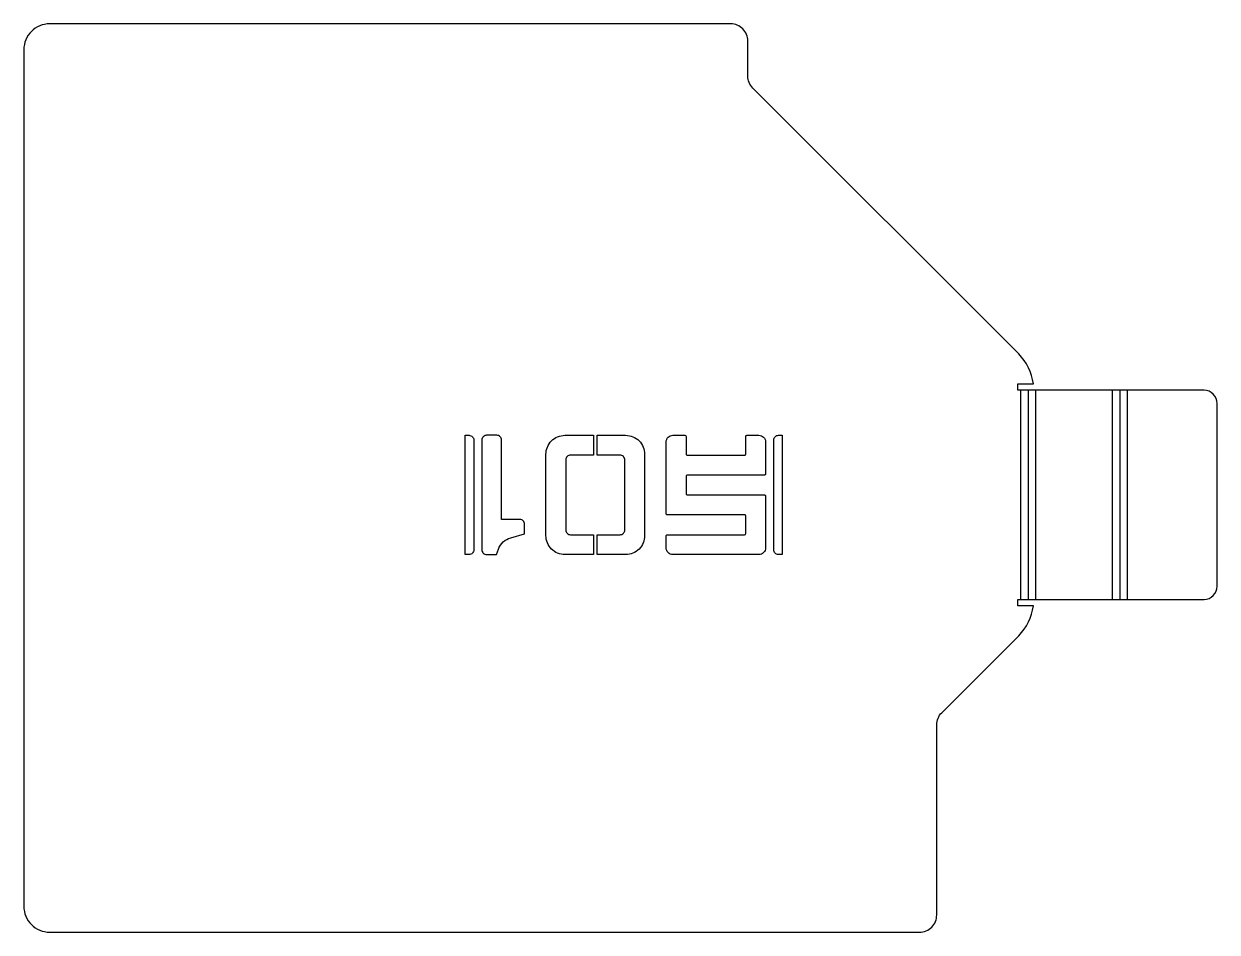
# Model space of a CAD drawing. Header units: inches. Extents: x -0.8 to 34.1, y 0 to 26.5.
import ezdxf

# ---------------------------------------------------------------- set-up
doc = ezdxf.new("R2010")
doc.units = ezdxf.units.IN

msp = doc.modelspace()

# ---------------------------------------------------------------- linework, layer by layer
at = {"layer": 'BEND'}
for p, q in [((28.541, 15.804), (28.541, 9.705)), ((31.216, 15.804), (31.216, 9.705))]:
    msp.add_line(p, q, dxfattribs=at)
at = {"layer": 'BEND_EXTENT'}
for p, q in [((28.329, 9.705), (28.329, 15.804)), ((28.753, 15.804), (28.753, 9.705)), ((31.004, 9.705), (31.004, 15.804)), ((31.428, 15.804), (31.428, 9.705))]:
    msp.add_line(p, q, dxfattribs=at)
at = {"layer": 'INTERIOR_PROFILES'}
for points in [[(12.234, 11.012), (12.124, 11.012), (12.124, 14.491), (12.234, 14.491, -0.414214), (12.372, 14.352), (12.372, 11.15, -0.414214)], [(12.609, 11.15, 0.414214), (12.747, 11.012), (13.039, 11.012), (13.092, 11.166, -0.246208), (13.451, 11.505), (13.856, 11.619), (13.856, 11.896, 0.414214), (13.717, 12.035), (13.183, 12.035), (13.183, 14.353, 0.414214), (13.044, 14.491), (12.747, 14.491, 0.414214), (12.609, 14.353)], [(15.861, 13.911), (15.194, 13.911, 0.414214), (15.056, 13.773), (15.056, 11.73, 0.414214), (15.194, 11.591), (15.861, 11.591), (15.861, 11.012), (15.03, 11.012, -0.414214), (14.476, 11.566), (14.476, 13.937, -0.414214), (15.03, 14.491), (15.861, 14.491)], [(16.802, 11.012), (15.971, 11.012), (15.971, 11.591), (16.638, 11.591, 0.414214), (16.776, 11.73), (16.776, 13.773, 0.414214), (16.638, 13.911), (15.971, 13.911), (15.971, 14.491), (16.802, 14.491, -0.414214), (17.356, 13.937), (17.356, 11.566, -0.414214)], [(17.983, 12.203), (17.983, 14.295, -0.414214), (18.18, 14.491), (18.532, 14.491, -0.414214), (18.563, 14.46), (18.563, 13.943, 0.414214), (18.595, 13.911), (20.272, 13.911, 0.414214), (20.303, 13.943), (20.303, 14.46, -0.414214), (20.335, 14.491), (20.686, 14.491, -0.414214), (20.883, 14.295), (20.883, 13.363, -0.414214), (20.852, 13.331), (18.595, 13.331, 0.414214), (18.563, 13.3), (18.563, 12.783, 0.414214), (18.595, 12.751), (20.852, 12.751, -0.414214), (20.883, 12.72), (20.883, 11.208, -0.414214), (20.686, 11.012), (18.18, 11.012, -0.414214), (17.983, 11.208), (17.983, 11.56, -0.414214), (18.015, 11.591), (20.272, 11.591, 0.414214), (20.303, 11.623), (20.303, 12.14, 0.414214), (20.272, 12.171), (18.015, 12.171, -0.414214)], [(21.258, 14.491), (21.368, 14.491), (21.368, 11.012), (21.258, 11.012, -0.414214), (21.119, 11.15), (21.119, 14.353, -0.414214)]]:
    msp.add_lwpolyline(points, format="xyb", close=True, dxfattribs=at)
at = {"layer": 'OUTER_PROFILES'}
msp.add_lwpolyline([(34.053, 15.423, 0.414214), (33.672, 15.804), (28.236, 15.804), (28.236, 15.991), (28.693, 15.991, 0.166549), (28.265, 16.864), (20.512, 24.617, -0.198912), (20.366, 24.971), (20.366, 25.991, 0.414214), (19.866, 26.491), (0, 26.491, 0.414214), (-0.75, 25.741), (-0.75, 0.75, 0.414214), (0, 0), (25.375, 0, 0.414214), (25.875, 0.5), (25.875, 6.047, -0.198912), (26.021, 6.401), (28.265, 8.645, 0.166549), (28.693, 9.518), (28.236, 9.518), (28.236, 9.705), (33.672, 9.705, 0.414214), (34.053, 10.086)], format="xyb", close=True, dxfattribs=at)

doc.saveas('drawing.dxf')
